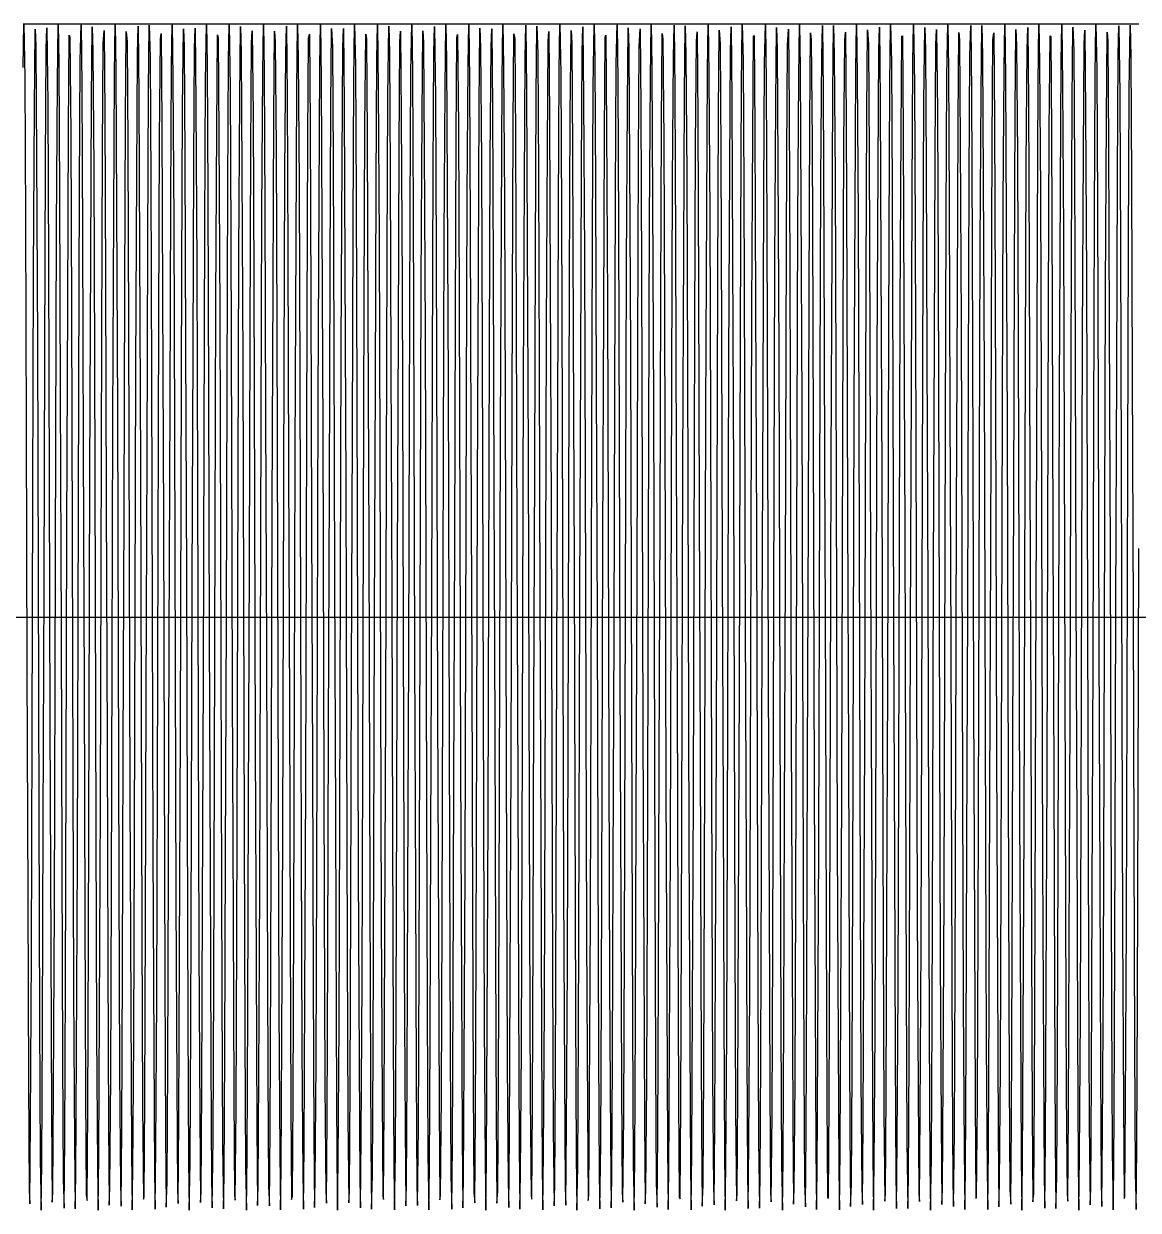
# Model space of a CAD drawing. Header units: metres. Extents: x 5 to 509, y -1 to 159.
# Drawn here: x 275.04 to 290.07, y 121 to 137 of the extents above; entities that cross this region are included whole.
import ezdxf

# ---------------------------------------------------------------- set-up
doc = ezdxf.new("R2010")
doc.units = ezdxf.units.M
doc.linetypes.add('DASHED', pattern=[0.6, 0.35, -0.25])
doc.layers.add('BASE', color=8, linetype='Continuous')
doc.layers.add('WAVE', color=7, linetype='Continuous')

msp = doc.modelspace()

# ---------------------------------------------------------------- linework, layer by layer
at = {"layer": 'BASE'}
msp.add_line((29, 129), (501, 129), dxfattribs=at)
at = {"layer": 'WAVE', "linetype": 'DASHED'}
msp.add_lwpolyline([(275.029, 137), (275.039, 137), (275.049, 137), (275.059, 137), (275.069, 137), (275.079, 137), (275.089, 137), (275.099, 137), (275.109, 137), (275.119, 137), (275.129, 137), (275.139, 137), (275.149, 137), (275.159, 137), (275.169, 137), (275.179, 137), (275.189, 137), (275.199, 137), (275.209, 137), (275.219, 137), (275.229, 137), (275.239, 137), (275.249, 137), (275.259, 137), (275.269, 137), (275.279, 137), (275.289, 137), (275.299, 137), (275.309, 137), (275.319, 137), (275.329, 137), (275.339, 137), (275.349, 137), (275.359, 137), (275.369, 137), (275.379, 137), (275.389, 137), (275.399, 137), (275.409, 137), (275.419, 137), (275.429, 137), (275.439, 137), (275.449, 137), (275.459, 137), (275.469, 137), (275.479, 137), (275.489, 137), (275.499, 137), (275.509, 137), (275.519, 137), (275.529, 137), (275.539, 137), (275.549, 137), (275.559, 137), (275.569, 137), (275.579, 137), (275.589, 137), (275.599, 137), (275.609, 137), (275.619, 137), (275.629, 137), (275.639, 137), (275.649, 137), (275.659, 137), (275.669, 137), (275.679, 137), (275.689, 137), (275.699, 137), (275.709, 137), (275.719, 137), (275.729, 137), (275.739, 137), (275.749, 137), (275.759, 137), (275.769, 137), (275.779, 137), (275.789, 137), (275.799, 137), (275.809, 137), (275.819, 137), (275.829, 137), (275.839, 137), (275.849, 137), (275.859, 137), (275.869, 137), (275.879, 137), (275.889, 137), (275.899, 137), (275.909, 137), (275.919, 137), (275.929, 137), (275.939, 137), (275.949, 137), (275.959, 137), (275.969, 137), (275.979, 137), (275.989, 137), (275.999, 137), (276.009, 137), (276.019, 137), (276.029, 137), (276.039, 137), (276.049, 137), (276.059, 137), (276.069, 137), (276.079, 137), (276.089, 137), (276.099, 137), (276.109, 137), (276.119, 137), (276.129, 137), (276.139, 137), (276.149, 137), (276.159, 137), (276.169, 137), (276.179, 137), (276.189, 137), (276.199, 137), (276.209, 137), (276.219, 137), (276.229, 137), (276.239, 137), (276.249, 137), (276.259, 137), (276.269, 137), (276.279, 137), (276.289, 137), (276.299, 137), (276.309, 137), (276.319, 137), (276.329, 137), (276.339, 137), (276.349, 137), (276.359, 137), (276.369, 137), (276.379, 137), (276.389, 137), (276.399, 137), (276.409, 137), (276.419, 137), (276.429, 137), (276.439, 137), (276.449, 137), (276.459, 137), (276.469, 137), (276.479, 137), (276.489, 137), (276.499, 137), (276.509, 137), (276.519, 137), (276.529, 137), (276.539, 137), (276.549, 137), (276.559, 137), (276.569, 137), (276.579, 137), (276.589, 137), (276.599, 137), (276.609, 137), (276.619, 137), (276.629, 137), (276.639, 137), (276.649, 137), (276.659, 137), (276.669, 137), (276.679, 137), (276.689, 137), (276.699, 137), (276.709, 137), (276.719, 137), (276.729, 137), (276.739, 137), (276.749, 137), (276.759, 137), (276.769, 137), (276.779, 137), (276.789, 137), (276.799, 137), (276.809, 137), (276.819, 137), (276.829, 137), (276.839, 137), (276.849, 137), (276.859, 137), (276.869, 137), (276.879, 137), (276.889, 137), (276.899, 137), (276.909, 137), (276.919, 137), (276.929, 137), (276.939, 137), (276.949, 137), (276.959, 137), (276.969, 137), (276.979, 137), (276.989, 137), (276.999, 137), (277.009, 137), (277.019, 137), (277.029, 137), (277.039, 137), (277.049, 137), (277.059, 137), (277.069, 137), (277.079, 137), (277.089, 137), (277.099, 137), (277.109, 137), (277.119, 137), (277.129, 137), (277.139, 137), (277.149, 137), (277.159, 137), (277.169, 137), (277.179, 137), (277.189, 137), (277.199, 137), (277.209, 137), (277.219, 137), (277.229, 137), (277.239, 137), (277.249, 137), (277.259, 137), (277.269, 137), (277.279, 137), (277.289, 137), (277.299, 137), (277.309, 137), (277.319, 137), (277.329, 137), (277.339, 137), (277.349, 137), (277.359, 137), (277.369, 137), (277.379, 137), (277.389, 137), (277.399, 137), (277.409, 137), (277.419, 137), (277.429, 137), (277.439, 137), (277.449, 137), (277.459, 137), (277.469, 137), (277.479, 137), (277.489, 137), (277.499, 137), (277.509, 137), (277.519, 137), (277.529, 137), (277.539, 137), (277.549, 137), (277.559, 137), (277.569, 137), (277.579, 137), (277.589, 137), (277.599, 137), (277.609, 137), (277.619, 137), (277.629, 137), (277.639, 137), (277.649, 137), (277.659, 137), (277.669, 137), (277.679, 137), (277.689, 137), (277.699, 137), (277.709, 137), (277.719, 137), (277.729, 137), (277.739, 137), (277.749, 137), (277.759, 137), (277.769, 137), (277.779, 137), (277.789, 137), (277.799, 137), (277.809, 137), (277.819, 137), (277.829, 137), (277.839, 137), (277.849, 137), (277.859, 137), (277.869, 137), (277.879, 137), (277.889, 137), (277.899, 137), (277.909, 137), (277.919, 137), (277.929, 137), (277.939, 137), (277.949, 137), (277.959, 137), (277.969, 137), (277.979, 137), (277.989, 137), (277.999, 137), (278.009, 137), (278.019, 137), (278.029, 137), (278.039, 137), (278.049, 137), (278.059, 137), (278.069, 137), (278.079, 137), (278.089, 137), (278.099, 137), (278.109, 137), (278.119, 137), (278.129, 137), (278.139, 137), (278.149, 137), (278.159, 137), (278.169, 137), (278.179, 137), (278.189, 137), (278.199, 137), (278.209, 137), (278.219, 137), (278.229, 137), (278.239, 137), (278.249, 137), (278.259, 137), (278.269, 137), (278.279, 137), (278.289, 137), (278.299, 137), (278.309, 137), (278.319, 137), (278.329, 137), (278.339, 137), (278.349, 137), (278.359, 137), (278.369, 137), (278.379, 137), (278.389, 137), (278.399, 137), (278.409, 137), (278.419, 137), (278.429, 137), (278.439, 137), (278.449, 137), (278.459, 137), (278.469, 137), (278.479, 137), (278.489, 137), (278.499, 137), (278.509, 137), (278.519, 137), (278.529, 137), (278.539, 137), (278.549, 137), (278.559, 137), (278.569, 137), (278.579, 137), (278.589, 137), (278.599, 137), (278.609, 137), (278.619, 137), (278.629, 137), (278.639, 137), (278.649, 137), (278.659, 137), (278.669, 137), (278.679, 137), (278.689, 137), (278.699, 137), (278.709, 137), (278.719, 137), (278.729, 137), (278.739, 137), (278.749, 137), (278.759, 137), (278.769, 137), (278.779, 137), (278.789, 137), (278.799, 137), (278.809, 137), (278.819, 137), (278.829, 137), (278.839, 137), (278.849, 137), (278.859, 137), (278.869, 137), (278.879, 137), (278.889, 137), (278.899, 137), (278.909, 137), (278.919, 137), (278.929, 137), (278.939, 137), (278.949, 137), (278.959, 137), (278.969, 137), (278.979, 137), (278.989, 137), (278.999, 137), (279.009, 137), (279.019, 137), (279.029, 137), (279.039, 137), (279.049, 137), (279.059, 137), (279.069, 137), (279.079, 137), (279.089, 137), (279.099, 137), (279.109, 137), (279.119, 137), (279.129, 137), (279.139, 137), (279.149, 137), (279.159, 137), (279.169, 137), (279.179, 137), (279.189, 137), (279.199, 137), (279.209, 137), (279.219, 137), (279.229, 137), (279.239, 137), (279.249, 137), (279.259, 137), (279.269, 137), (279.279, 137), (279.289, 137), (279.299, 137), (279.309, 137), (279.319, 137), (279.329, 137), (279.339, 137), (279.349, 137), (279.359, 137), (279.369, 137), (279.379, 137), (279.389, 137), (279.399, 137), (279.409, 137), (279.419, 137), (279.429, 137), (279.439, 137), (279.449, 137), (279.459, 137), (279.469, 137), (279.479, 137), (279.489, 137), (279.499, 137), (279.509, 137), (279.519, 137), (279.529, 137), (279.539, 137), (279.549, 137), (279.559, 137), (279.569, 137), (279.579, 137), (279.589, 137), (279.599, 137), (279.609, 137), (279.619, 137), (279.629, 137), (279.639, 137), (279.649, 137), (279.659, 137), (279.669, 137), (279.679, 137), (279.689, 137), (279.699, 137), (279.709, 137), (279.719, 137), (279.729, 137), (279.739, 137), (279.749, 137), (279.759, 137), (279.769, 137), (279.779, 137), (279.789, 137), (279.799, 137), (279.809, 137), (279.819, 137), (279.829, 137), (279.839, 137), (279.849, 137), (279.859, 137), (279.869, 137), (279.879, 137), (279.889, 137), (279.899, 137), (279.909, 137), (279.919, 137), (279.929, 137), (279.939, 137), (279.949, 137), (279.959, 137), (279.969, 137), (279.979, 137), (279.989, 137), (279.999, 137), (280.009, 137), (280.019, 137), (280.029, 137), (280.039, 137), (280.049, 137), (280.059, 137), (280.069, 137), (280.079, 137), (280.089, 137), (280.099, 137), (280.109, 137), (280.119, 137), (280.129, 137), (280.139, 137), (280.149, 137), (280.159, 137), (280.169, 137), (280.179, 137), (280.189, 137), (280.199, 137), (280.209, 137), (280.219, 137), (280.229, 137), (280.239, 137), (280.249, 137), (280.259, 137), (280.269, 137), (280.279, 137), (280.289, 137), (280.299, 137), (280.309, 137), (280.319, 137), (280.329, 137), (280.339, 137), (280.349, 137), (280.359, 137), (280.369, 137), (280.379, 137), (280.389, 137), (280.399, 137), (280.409, 137), (280.419, 137), (280.429, 137), (280.439, 137), (280.449, 137), (280.459, 137), (280.469, 137), (280.479, 137), (280.489, 137), (280.499, 137), (280.509, 137), (280.519, 137), (280.529, 137), (280.539, 137), (280.549, 137), (280.559, 137), (280.569, 137), (280.579, 137), (280.589, 137), (280.599, 137), (280.609, 137), (280.619, 137), (280.629, 137), (280.639, 137), (280.649, 137), (280.659, 137), (280.669, 137), (280.679, 137), (280.689, 137), (280.699, 137), (280.709, 137), (280.719, 137), (280.729, 137), (280.739, 137), (280.749, 137), (280.759, 137), (280.769, 137), (280.779, 137), (280.789, 137), (280.799, 137), (280.809, 137), (280.819, 137), (280.829, 137), (280.839, 137), (280.849, 137), (280.859, 137), (280.869, 137), (280.879, 137), (280.889, 137), (280.899, 137), (280.909, 137), (280.919, 137), (280.929, 137), (280.939, 137), (280.949, 137), (280.959, 137), (280.969, 137), (280.979, 137), (280.989, 137), (280.999, 137), (281.009, 137), (281.019, 137), (281.029, 137), (281.039, 137), (281.049, 137), (281.059, 137), (281.069, 137), (281.079, 137), (281.089, 137), (281.099, 137), (281.109, 137), (281.119, 137), (281.129, 137), (281.139, 137), (281.149, 137), (281.159, 137), (281.169, 137), (281.179, 137), (281.189, 137), (281.199, 137), (281.209, 137), (281.219, 137), (281.229, 137), (281.239, 137), (281.249, 137), (281.259, 137), (281.269, 137), (281.279, 137), (281.289, 137), (281.299, 137), (281.309, 137), (281.319, 137), (281.329, 137), (281.339, 137), (281.349, 137), (281.359, 137), (281.369, 137), (281.379, 137), (281.389, 137), (281.399, 137), (281.409, 137), (281.419, 137), (281.429, 137), (281.439, 137), (281.449, 137), (281.459, 137), (281.469, 137), (281.479, 137), (281.489, 137), (281.499, 137), (281.509, 137), (281.519, 137), (281.529, 137), (281.539, 137), (281.549, 137), (281.559, 137), (281.569, 137), (281.579, 137), (281.589, 137), (281.599, 137), (281.609, 137), (281.619, 137), (281.629, 137), (281.639, 137), (281.649, 137), (281.659, 137), (281.669, 137), (281.679, 137), (281.689, 137), (281.699, 137), (281.709, 137), (281.719, 137), (281.729, 137), (281.739, 137), (281.749, 137), (281.759, 137), (281.769, 137), (281.779, 137), (281.789, 137), (281.799, 137), (281.809, 137), (281.819, 137), (281.829, 137), (281.839, 137), (281.849, 137), (281.859, 137), (281.869, 137), (281.879, 137), (281.889, 137), (281.899, 137), (281.909, 137), (281.919, 137), (281.929, 137), (281.939, 137), (281.949, 137), (281.959, 137), (281.969, 137), (281.979, 137), (281.989, 137), (281.999, 137), (282.009, 137), (282.019, 137), (282.029, 137), (282.039, 137), (282.049, 137), (282.059, 137), (282.069, 137), (282.079, 137), (282.089, 137), (282.099, 137), (282.109, 137), (282.119, 137), (282.129, 137), (282.139, 137), (282.149, 137), (282.159, 137), (282.169, 137), (282.179, 137), (282.189, 137), (282.199, 137), (282.209, 137), (282.219, 137), (282.229, 137), (282.239, 137), (282.249, 137), (282.259, 137), (282.269, 137), (282.279, 137), (282.289, 137), (282.299, 137), (282.309, 137), (282.319, 137), (282.329, 137), (282.339, 137), (282.349, 137), (282.359, 137), (282.369, 137), (282.379, 137), (282.389, 137), (282.399, 137), (282.409, 137), (282.419, 137), (282.429, 137), (282.439, 137), (282.449, 137), (282.459, 137), (282.469, 137), (282.479, 137), (282.489, 137), (282.499, 137), (282.509, 137), (282.519, 137), (282.529, 137), (282.539, 137), (282.549, 137), (282.559, 137), (282.569, 137), (282.579, 137), (282.589, 137), (282.599, 137), (282.609, 137), (282.619, 137), (282.629, 137), (282.639, 137), (282.649, 137), (282.659, 137), (282.669, 137), (282.679, 137), (282.689, 137), (282.699, 137), (282.709, 137), (282.719, 137), (282.729, 137), (282.739, 137), (282.749, 137), (282.759, 137), (282.769, 137), (282.779, 137), (282.789, 137), (282.799, 137), (282.809, 137), (282.819, 137), (282.829, 137), (282.839, 137), (282.849, 137), (282.859, 137), (282.869, 137), (282.879, 137), (282.889, 137), (282.899, 137), (282.909, 137), (282.919, 137), (282.929, 137), (282.939, 137), (282.949, 137), (282.959, 137), (282.969, 137), (282.979, 137), (282.989, 137), (282.999, 137), (283.009, 137), (283.019, 137), (283.029, 137), (283.039, 137), (283.049, 137), (283.059, 137), (283.069, 137), (283.079, 137), (283.089, 137), (283.099, 137), (283.109, 137), (283.119, 137), (283.129, 137), (283.139, 137), (283.149, 137), (283.159, 137), (283.169, 137), (283.179, 137), (283.189, 137), (283.199, 137), (283.209, 137), (283.219, 137), (283.229, 137), (283.239, 137), (283.249, 137), (283.259, 137), (283.269, 137), (283.279, 137), (283.289, 137), (283.299, 137), (283.309, 137), (283.319, 137), (283.329, 137), (283.339, 137), (283.349, 137), (283.359, 137), (283.369, 137), (283.379, 137), (283.389, 137), (283.399, 137), (283.409, 137), (283.419, 137), (283.429, 137), (283.439, 137), (283.449, 137), (283.459, 137), (283.469, 137), (283.479, 137), (283.489, 137), (283.499, 137), (283.509, 137), (283.519, 137), (283.529, 137), (283.539, 137), (283.549, 137), (283.559, 137), (283.569, 137), (283.579, 137), (283.589, 137), (283.599, 137), (283.609, 137), (283.619, 137), (283.629, 137), (283.639, 137), (283.649, 137), (283.659, 137), (283.669, 137), (283.679, 137), (283.689, 137), (283.699, 137), (283.709, 137), (283.719, 137), (283.729, 137), (283.739, 137), (283.749, 137), (283.759, 137), (283.769, 137), (283.779, 137), (283.789, 137), (283.799, 137), (283.809, 137), (283.819, 137), (283.829, 137), (283.839, 137), (283.849, 137), (283.859, 137), (283.869, 137), (283.879, 137), (283.889, 137), (283.899, 137), (283.909, 137), (283.919, 137), (283.929, 137), (283.939, 137), (283.949, 137), (283.959, 137), (283.969, 137), (283.979, 137), (283.989, 137), (283.999, 137), (284.009, 137), (284.019, 137), (284.029, 137), (284.039, 137), (284.049, 137), (284.059, 137), (284.069, 137), (284.079, 137), (284.089, 137), (284.099, 137), (284.109, 137), (284.119, 137), (284.129, 137), (284.139, 137), (284.149, 137), (284.159, 137), (284.169, 137), (284.179, 137), (284.189, 137), (284.199, 137), (284.209, 137), (284.219, 137), (284.229, 137), (284.239, 137), (284.249, 137), (284.259, 137), (284.269, 137), (284.279, 137), (284.289, 137), (284.299, 137), (284.309, 137), (284.319, 137), (284.329, 137), (284.339, 137), (284.349, 137), (284.359, 137), (284.369, 137), (284.379, 137), (284.389, 137), (284.399, 137), (284.409, 137), (284.419, 137), (284.429, 137), (284.439, 137), (284.449, 137), (284.459, 137), (284.469, 137), (284.479, 137), (284.489, 137), (284.499, 137), (284.509, 137), (284.519, 137), (284.529, 137), (284.539, 137), (284.549, 137), (284.559, 137), (284.569, 137), (284.579, 137), (284.589, 137), (284.599, 137), (284.609, 137), (284.619, 137), (284.629, 137), (284.639, 137), (284.649, 137), (284.659, 137), (284.669, 137), (284.679, 137), (284.689, 137), (284.699, 137), (284.709, 137), (284.719, 137), (284.729, 137), (284.739, 137), (284.749, 137), (284.759, 137), (284.769, 137), (284.779, 137), (284.789, 137), (284.799, 137), (284.809, 137), (284.819, 137), (284.829, 137), (284.839, 137), (284.849, 137), (284.859, 137), (284.869, 137), (284.879, 137), (284.889, 137), (284.899, 137), (284.909, 137), (284.919, 137), (284.929, 137), (284.939, 137), (284.949, 137), (284.959, 137), (284.969, 137), (284.979, 137), (284.989, 137), (284.999, 137), (285.01, 137), (285.02, 137), (285.03, 137), (285.04, 137), (285.05, 137), (285.06, 137), (285.07, 137), (285.08, 137), (285.09, 137), (285.1, 137), (285.11, 137), (285.12, 137), (285.13, 137), (285.14, 137), (285.15, 137), (285.16, 137), (285.17, 137), (285.18, 137), (285.19, 137), (285.2, 137), (285.21, 137), (285.22, 137), (285.23, 137), (285.24, 137), (285.25, 137), (285.26, 137), (285.27, 137), (285.28, 137), (285.29, 137), (285.3, 137), (285.31, 137), (285.32, 137), (285.33, 137), (285.34, 137), (285.35, 137), (285.36, 137), (285.37, 137), (285.38, 137), (285.39, 137), (285.4, 137), (285.41, 137), (285.42, 137), (285.43, 137), (285.44, 137), (285.45, 137), (285.46, 137), (285.47, 137), (285.48, 137), (285.49, 137), (285.5, 137), (285.51, 137), (285.52, 137), (285.53, 137), (285.54, 137), (285.55, 137), (285.56, 137), (285.57, 137), (285.58, 137), (285.59, 137), (285.6, 137), (285.61, 137), (285.62, 137), (285.63, 137), (285.64, 137), (285.65, 137), (285.66, 137), (285.67, 137), (285.68, 137), (285.69, 137), (285.7, 137), (285.71, 137), (285.72, 137), (285.73, 137), (285.74, 137), (285.75, 137), (285.76, 137), (285.77, 137), (285.78, 137), (285.79, 137), (285.8, 137), (285.81, 137), (285.82, 137), (285.83, 137), (285.84, 137), (285.85, 137), (285.86, 137), (285.87, 137), (285.88, 137), (285.89, 137), (285.9, 137), (285.91, 137), (285.92, 137), (285.93, 137), (285.94, 137), (285.95, 137), (285.96, 137), (285.97, 137), (285.98, 137), (285.99, 137), (286, 137), (286.01, 137), (286.02, 137), (286.03, 137), (286.04, 137), (286.05, 137), (286.06, 137), (286.07, 137), (286.08, 137), (286.09, 137), (286.1, 137), (286.11, 137), (286.12, 137), (286.13, 137), (286.14, 137), (286.15, 137), (286.16, 137), (286.17, 137), (286.18, 137), (286.19, 137), (286.2, 137), (286.21, 137), (286.22, 137), (286.23, 137), (286.24, 137), (286.25, 137), (286.26, 137), (286.27, 137), (286.28, 137), (286.29, 137), (286.3, 137), (286.31, 137), (286.32, 137), (286.33, 137), (286.34, 137), (286.35, 137), (286.36, 137), (286.37, 137), (286.38, 137), (286.39, 137), (286.4, 137), (286.41, 137), (286.42, 137), (286.43, 137), (286.44, 137), (286.45, 137), (286.46, 137), (286.47, 137), (286.48, 137), (286.49, 137), (286.5, 137), (286.51, 137), (286.52, 137), (286.53, 137), (286.54, 137), (286.55, 137), (286.56, 137), (286.57, 137), (286.58, 137), (286.59, 137), (286.6, 137), (286.61, 137), (286.62, 137), (286.63, 137), (286.64, 137), (286.65, 137), (286.66, 137), (286.67, 137), (286.68, 137), (286.69, 137), (286.7, 137), (286.71, 137), (286.72, 137), (286.73, 137), (286.74, 137), (286.75, 137), (286.76, 137), (286.77, 137), (286.78, 137), (286.79, 137), (286.8, 137), (286.81, 137), (286.82, 137), (286.83, 137), (286.84, 137), (286.85, 137), (286.86, 137), (286.87, 137), (286.88, 137), (286.89, 137), (286.9, 137), (286.91, 137), (286.92, 137), (286.93, 137), (286.94, 137), (286.95, 137), (286.96, 137), (286.97, 137), (286.98, 137), (286.99, 137), (287, 137), (287.01, 137), (287.02, 137), (287.03, 137), (287.04, 137), (287.05, 137), (287.06, 137), (287.07, 137), (287.08, 137), (287.09, 137), (287.1, 137), (287.11, 137), (287.12, 137), (287.13, 137), (287.14, 137), (287.15, 137), (287.16, 137), (287.17, 137), (287.18, 137), (287.19, 137), (287.2, 137), (287.21, 137), (287.22, 137), (287.23, 137), (287.24, 137), (287.25, 137), (287.26, 137), (287.27, 137), (287.28, 137), (287.29, 137), (287.3, 137), (287.31, 137), (287.32, 137), (287.33, 137), (287.34, 137), (287.35, 137), (287.36, 137), (287.37, 137), (287.38, 137), (287.39, 137), (287.4, 137), (287.41, 137), (287.42, 137), (287.43, 137), (287.44, 137), (287.45, 137), (287.46, 137), (287.47, 137), (287.48, 137), (287.49, 137), (287.5, 137), (287.51, 137), (287.52, 137), (287.53, 137), (287.54, 137), (287.55, 137), (287.56, 137), (287.57, 137), (287.58, 137), (287.59, 137), (287.6, 137), (287.61, 137), (287.62, 137), (287.63, 137), (287.64, 137), (287.65, 137), (287.66, 137), (287.67, 137), (287.68, 137), (287.69, 137), (287.7, 137), (287.71, 137), (287.72, 137), (287.73, 137), (287.74, 137), (287.75, 137), (287.76, 137), (287.77, 137), (287.78, 137), (287.79, 137), (287.8, 137), (287.81, 137), (287.82, 137), (287.83, 137), (287.84, 137), (287.85, 137), (287.86, 137), (287.87, 137), (287.88, 137), (287.89, 137), (287.9, 137), (287.91, 137), (287.92, 137), (287.93, 137), (287.94, 137), (287.95, 137), (287.96, 137), (287.97, 137), (287.98, 137), (287.99, 137), (288, 137), (288.01, 137), (288.02, 137), (288.03, 137), (288.04, 137), (288.05, 137), (288.06, 137), (288.07, 137), (288.08, 137), (288.09, 137), (288.1, 137), (288.11, 137), (288.12, 137), (288.13, 137), (288.14, 137), (288.15, 137), (288.16, 137), (288.17, 137), (288.18, 137), (288.19, 137), (288.2, 137), (288.21, 137), (288.22, 137), (288.23, 137), (288.24, 137), (288.25, 137), (288.26, 137), (288.27, 137), (288.28, 137), (288.29, 137), (288.3, 137), (288.31, 137), (288.32, 137), (288.33, 137), (288.34, 137), (288.35, 137), (288.36, 137), (288.37, 137), (288.38, 137), (288.39, 137), (288.4, 137), (288.41, 137), (288.42, 137), (288.43, 137), (288.44, 137), (288.45, 137), (288.46, 137), (288.47, 137), (288.48, 137), (288.49, 137), (288.5, 137), (288.51, 137), (288.52, 137), (288.53, 137), (288.54, 137), (288.55, 137), (288.56, 137), (288.57, 137), (288.58, 137), (288.59, 137), (288.6, 137), (288.61, 137), (288.62, 137), (288.63, 137), (288.64, 137), (288.65, 137), (288.66, 137), (288.67, 137), (288.68, 137), (288.69, 137), (288.7, 137), (288.71, 137), (288.72, 137), (288.73, 137), (288.74, 137), (288.75, 137), (288.76, 137), (288.77, 137), (288.78, 137), (288.79, 137), (288.8, 137), (288.81, 137), (288.82, 137), (288.83, 137), (288.84, 137), (288.85, 137), (288.86, 137), (288.87, 137), (288.88, 137), (288.89, 137), (288.9, 137), (288.91, 137), (288.92, 137), (288.93, 137), (288.94, 137), (288.95, 137), (288.96, 137), (288.97, 137), (288.98, 137), (288.99, 137), (289, 137), (289.01, 137), (289.02, 137), (289.03, 137), (289.04, 137), (289.05, 137), (289.06, 137), (289.07, 137), (289.08, 137), (289.09, 137), (289.1, 137), (289.11, 137), (289.12, 137), (289.13, 137), (289.14, 137), (289.15, 137), (289.16, 137), (289.17, 137), (289.18, 137), (289.19, 137), (289.2, 137), (289.21, 137), (289.22, 137), (289.23, 137), (289.24, 137), (289.25, 137), (289.26, 137), (289.27, 137), (289.28, 137), (289.29, 137), (289.3, 137), (289.31, 137), (289.32, 137), (289.33, 137), (289.34, 137), (289.35, 137), (289.36, 137), (289.37, 137), (289.38, 137), (289.39, 137), (289.4, 137), (289.41, 137), (289.42, 137), (289.43, 137), (289.44, 137), (289.45, 137), (289.46, 137), (289.47, 137), (289.48, 137), (289.49, 137), (289.5, 137), (289.51, 137), (289.52, 137), (289.53, 137), (289.54, 137), (289.55, 137), (289.56, 137), (289.57, 137), (289.58, 137), (289.59, 137), (289.6, 137), (289.61, 137), (289.62, 137), (289.63, 137), (289.64, 137), (289.65, 137), (289.66, 137), (289.67, 137), (289.68, 137), (289.69, 137), (289.7, 137), (289.71, 137), (289.72, 137), (289.73, 137), (289.74, 137), (289.75, 137), (289.76, 137), (289.77, 137), (289.78, 137), (289.79, 137), (289.8, 137), (289.81, 137), (289.82, 137), (289.83, 137), (289.84, 137), (289.85, 137), (289.86, 137), (289.87, 137), (289.88, 137), (289.89, 137), (289.9, 137), (289.91, 137), (289.92, 137), (289.93, 137), (289.94, 137), (289.95, 137), (289.96, 137), (289.97, 137), (289.98, 137), (289.99, 137), (290, 137), (290.01, 137), (290.02, 137), (290.03, 137), (290.04, 137), (290.05, 137), (290.06, 137), (290.07, 137), (290.08, 137)], dxfattribs=at)
at = {"layer": 'WAVE'}
msp.add_lwpolyline([(275.029, 136.41), (275.039, 136.998), (275.049, 136.27), (275.059, 134.346), (275.069, 131.543), (275.079, 128.321), (275.089, 125.211), (275.099, 122.724), (275.109, 121.27), (275.119, 121.087), (275.129, 122.206), (275.139, 124.443), (275.149, 127.429), (275.159, 130.674), (275.169, 133.643), (275.179, 135.849), (275.189, 136.928), (275.199, 136.702), (275.209, 135.21), (275.219, 132.696), (275.229, 129.574), (275.239, 126.357), (275.249, 123.576), (275.259, 121.687), (275.269, 121), (275.279, 121.63), (275.289, 123.472), (275.299, 126.224), (275.309, 129.432), (275.319, 132.569), (275.329, 135.119), (275.339, 136.663), (275.349, 136.945), (275.359, 135.921), (275.369, 133.758), (275.379, 130.813), (275.389, 127.569), (275.399, 124.56), (275.409, 122.282), (275.419, 121.11), (275.429, 121.235), (275.439, 122.637), (275.449, 125.086), (275.459, 128.18), (275.469, 131.408), (275.479, 134.24), (275.489, 136.21), (275.499, 136.994), (275.509, 136.463), (275.519, 134.704), (275.529, 132.007), (275.539, 128.815), (275.549, 125.654), (275.559, 123.043), (275.569, 121.412), (275.579, 121.03), (275.589, 121.958), (275.599, 124.045), (275.609, 126.947), (275.619, 130.187), (275.629, 133.231), (275.639, 135.58), (275.649, 136.846), (275.659, 136.821), (275.669, 135.51), (275.679, 133.128), (275.689, 130.066), (275.699, 126.83), (275.709, 123.95), (275.719, 121.901), (275.729, 121.02), (275.739, 121.452), (275.749, 123.125), (275.759, 125.765), (275.769, 128.937), (275.779, 132.12), (275.789, 134.789), (275.799, 136.506), (275.809, 136.988), (275.819, 136.156), (275.829, 134.147), (275.839, 131.291), (275.849, 128.058), (275.859, 124.981), (275.869, 122.564), (275.879, 121.206), (275.889, 121.131), (275.899, 122.349), (275.909, 124.662), (275.919, 127.689), (275.929, 130.931), (275.939, 133.856), (275.949, 135.981), (275.959, 136.959), (275.969, 136.627), (275.979, 135.04), (275.989, 132.46), (275.999, 129.31), (276.009, 126.11), (276.019, 123.385), (276.029, 121.584), (276.039, 121.002), (276.049, 121.737), (276.059, 123.666), (276.069, 126.473), (276.079, 129.695), (276.089, 132.803), (276.099, 135.286), (276.109, 136.734), (276.119, 136.91), (276.129, 135.785), (276.139, 133.544), (276.149, 130.555), (276.159, 127.31), (276.169, 124.343), (276.179, 122.143), (276.189, 121.07), (276.199, 121.302), (276.209, 122.801), (276.219, 125.319), (276.229, 128.442), (276.239, 131.658), (276.249, 134.436), (276.259, 136.32), (276.269, 137), (276.279, 136.364), (276.289, 134.516), (276.299, 131.761), (276.309, 128.552), (276.319, 125.416), (276.329, 122.87), (276.339, 121.333), (276.349, 121.057), (276.359, 122.087), (276.369, 124.255), (276.379, 127.203), (276.389, 130.447), (276.399, 133.453), (276.409, 135.726), (276.419, 136.893), (276.429, 136.761), (276.439, 135.353), (276.449, 132.899), (276.459, 129.804), (276.469, 126.577), (276.479, 123.748), (276.489, 121.783), (276.499, 121.006), (276.509, 121.543), (276.519, 123.307), (276.529, 126.008), (276.539, 129.201), (276.549, 132.361), (276.559, 134.968), (276.569, 136.593), (276.579, 136.969), (276.589, 136.034), (276.599, 133.942), (276.609, 131.037), (276.619, 127.797), (276.629, 124.755), (276.639, 122.411), (276.649, 121.151), (276.659, 121.182), (276.669, 122.5), (276.679, 124.886), (276.689, 127.95), (276.699, 131.186), (276.709, 134.063), (276.719, 136.106), (276.729, 136.981), (276.739, 136.543), (276.749, 134.864), (276.759, 132.22), (276.769, 129.046), (276.779, 125.865), (276.789, 123.2), (276.799, 121.489), (276.809, 121.013), (276.819, 121.851), (276.829, 123.866), (276.839, 126.725), (276.849, 129.958), (276.859, 133.034), (276.869, 135.446), (276.879, 136.797), (276.889, 136.867), (276.899, 135.641), (276.909, 133.324), (276.919, 130.295), (276.929, 127.053), (276.939, 124.131), (276.949, 122.011), (276.959, 121.04), (276.969, 121.378), (276.979, 122.971), (276.989, 125.555), (276.999, 128.706), (277.009, 131.905), (277.019, 134.627), (277.029, 136.423), (277.039, 136.997), (277.049, 136.256), (277.059, 134.322), (277.069, 131.512), (277.079, 128.288), (277.089, 125.182), (277.099, 122.704), (277.109, 121.262), (277.119, 121.092), (277.129, 122.224), (277.139, 124.47), (277.149, 127.461), (277.159, 130.706), (277.169, 133.67), (277.179, 135.866), (277.189, 136.932), (277.199, 136.693), (277.209, 135.189), (277.219, 132.667), (277.229, 129.541), (277.239, 126.327), (277.249, 123.552), (277.259, 121.673), (277.269, 121), (277.279, 121.643), (277.289, 123.496), (277.299, 126.255), (277.309, 129.465), (277.319, 132.598), (277.329, 135.14), (277.339, 136.672), (277.349, 136.941), (277.359, 135.905), (277.369, 133.732), (277.379, 130.781), (277.389, 127.537), (277.399, 124.533), (277.409, 122.265), (277.419, 121.104), (277.429, 121.243), (277.439, 122.657), (277.449, 125.115), (277.459, 128.212), (277.469, 131.439), (277.479, 134.264), (277.489, 136.224), (277.499, 136.995), (277.509, 136.451), (277.519, 134.681), (277.529, 131.977), (277.539, 128.783), (277.549, 125.624), (277.559, 123.021), (277.569, 121.402), (277.579, 121.032), (277.589, 121.974), (277.599, 124.071), (277.609, 126.979), (277.619, 130.219), (277.629, 133.259), (277.639, 135.598), (277.649, 136.852), (277.659, 136.814), (277.669, 135.491), (277.679, 133.1), (277.689, 130.034), (277.699, 126.798), (277.709, 123.925), (277.719, 121.886), (277.729, 121.018), (277.739, 121.463), (277.749, 123.147), (277.759, 125.795), (277.769, 128.97), (277.779, 132.15), (277.789, 134.811), (277.799, 136.517), (277.809, 136.986), (277.819, 136.141), (277.829, 134.122), (277.839, 131.26), (277.849, 128.026), (277.859, 124.952), (277.869, 122.545), (277.879, 121.199), (277.889, 121.136), (277.899, 122.368), (277.909, 124.69), (277.919, 127.721), (277.929, 130.963), (277.939, 133.882), (277.949, 135.997), (277.959, 136.962), (277.969, 136.617), (277.979, 135.019), (277.989, 132.43), (277.999, 129.278), (278.009, 126.079), (278.019, 123.362), (278.029, 121.571), (278.039, 121.003), (278.049, 121.751), (278.059, 123.69), (278.069, 126.504), (278.079, 129.728), (278.089, 132.832), (278.099, 135.306), (278.109, 136.743), (278.119, 136.905), (278.129, 135.768), (278.139, 133.517), (278.149, 130.523), (278.159, 127.278), (278.169, 124.317), (278.179, 122.126), (278.189, 121.066), (278.199, 121.311), (278.209, 122.821), (278.219, 125.348), (278.229, 128.475), (278.239, 131.689), (278.249, 134.46), (278.259, 136.333), (278.269, 137), (278.279, 136.351), (278.289, 134.492), (278.299, 131.73), (278.309, 128.519), (278.319, 125.387), (278.329, 122.849), (278.339, 121.323), (278.349, 121.061), (278.359, 122.104), (278.369, 124.281), (278.379, 127.235), (278.389, 130.479), (278.399, 133.48), (278.409, 135.744), (278.419, 136.898), (278.429, 136.753), (278.439, 135.333), (278.449, 132.871), (278.459, 129.772), (278.469, 126.546), (278.479, 123.723), (278.489, 121.769), (278.499, 121.005), (278.509, 121.555), (278.519, 123.33), (278.529, 126.039), (278.539, 129.234), (278.549, 132.39), (278.559, 134.989), (278.569, 136.603), (278.579, 136.966), (278.589, 136.019), (278.599, 133.916), (278.609, 131.005), (278.619, 127.765), (278.629, 124.727), (278.639, 122.392), (278.649, 121.145), (278.659, 121.189), (278.669, 122.519), (278.679, 124.915), (278.689, 127.982), (278.699, 131.218), (278.709, 134.088), (278.719, 136.121), (278.729, 136.983), (278.739, 136.532), (278.749, 134.841), (278.759, 132.19), (278.769, 129.014), (278.779, 125.835), (278.789, 123.177), (278.799, 121.477), (278.809, 121.015), (278.819, 121.866), (278.829, 123.891), (278.839, 126.756), (278.849, 129.99), (278.859, 133.062), (278.869, 135.465), (278.879, 136.805), (278.889, 136.861), (278.899, 135.623), (278.909, 133.296), (278.919, 130.263), (278.929, 127.021), (278.939, 124.105), (278.949, 121.995), (278.959, 121.037), (278.969, 121.388), (278.979, 122.992), (278.989, 125.585), (278.999, 128.739), (279.009, 131.936), (279.019, 134.65), (279.029, 136.435), (279.039, 136.996), (279.049, 136.243), (279.059, 134.297), (279.069, 131.481), (279.079, 128.256), (279.089, 125.154), (279.099, 122.684), (279.109, 121.253), (279.119, 121.097), (279.129, 122.241), (279.139, 124.497), (279.149, 127.493), (279.159, 130.738), (279.169, 133.696), (279.179, 135.882), (279.189, 136.936), (279.199, 136.684), (279.209, 135.168), (279.219, 132.638), (279.229, 129.509), (279.239, 126.296), (279.249, 123.528), (279.259, 121.66), (279.269, 121), (279.279, 121.656), (279.289, 123.52), (279.299, 126.285), (279.309, 129.497), (279.319, 132.628), (279.329, 135.161), (279.339, 136.681), (279.349, 136.937), (279.359, 135.888), (279.369, 133.706), (279.379, 130.749), (279.389, 127.505), (279.399, 124.506), (279.409, 122.247), (279.419, 121.099), (279.429, 121.251), (279.439, 122.677), (279.449, 125.144), (279.459, 128.245), (279.469, 131.47), (279.479, 134.289), (279.489, 136.238), (279.499, 136.996), (279.509, 136.439), (279.519, 134.658), (279.529, 131.946), (279.539, 128.75), (279.549, 125.595), (279.559, 123), (279.569, 121.392), (279.579, 121.035), (279.589, 121.989), (279.599, 124.097), (279.609, 127.01), (279.619, 130.252), (279.629, 133.287), (279.639, 135.617), (279.649, 136.858), (279.659, 136.807), (279.669, 135.472), (279.679, 133.071), (279.689, 130.001), (279.699, 126.767), (279.709, 123.899), (279.719, 121.871), (279.729, 121.016), (279.739, 121.474), (279.749, 123.17), (279.759, 125.825), (279.769, 129.003), (279.779, 132.18), (279.789, 134.834), (279.799, 136.528), (279.809, 136.984), (279.819, 136.127), (279.829, 134.097), (279.839, 131.228), (279.849, 127.994), (279.859, 124.924), (279.869, 122.525), (279.879, 121.192), (279.889, 121.143), (279.899, 122.386), (279.909, 124.717), (279.919, 127.753), (279.929, 130.994), (279.939, 133.907), (279.949, 136.013), (279.959, 136.965), (279.969, 136.607), (279.979, 134.997), (279.989, 132.401), (279.999, 129.245), (280.009, 126.049), (280.019, 123.338), (280.029, 121.559), (280.039, 121.004), (280.049, 121.764), (280.059, 123.715), (280.069, 126.535), (280.079, 129.76), (280.089, 132.861), (280.099, 135.326), (280.109, 136.751), (280.119, 136.9), (280.129, 135.75), (280.139, 133.49), (280.149, 130.49), (280.159, 127.246), (280.169, 124.29), (280.179, 122.109), (280.189, 121.062), (280.199, 121.32), (280.209, 122.842), (280.219, 125.377), (280.229, 128.508), (280.239, 131.719), (280.249, 134.484), (280.259, 136.346), (280.269, 137), (280.279, 136.338), (280.289, 134.468), (280.299, 131.699), (280.309, 128.486), (280.319, 125.358), (280.329, 122.828), (280.339, 121.314), (280.349, 121.065), (280.359, 122.12), (280.369, 124.308), (280.379, 127.267), (280.389, 130.511), (280.399, 133.507), (280.409, 135.762), (280.419, 136.904), (280.429, 136.745), (280.439, 135.313), (280.449, 132.842), (280.459, 129.739), (280.469, 126.515), (280.479, 123.699), (280.489, 121.755), (280.499, 121.004), (280.509, 121.567), (280.519, 123.354), (280.529, 126.069), (280.539, 129.266), (280.549, 132.42), (280.559, 135.011), (280.569, 136.613), (280.579, 136.963), (280.589, 136.003), (280.599, 133.891), (280.609, 130.974), (280.619, 127.732), (280.629, 124.699), (280.639, 122.374), (280.649, 121.139), (280.659, 121.196), (280.669, 122.538), (280.679, 124.943), (280.689, 128.015), (280.699, 131.249), (280.709, 134.113), (280.719, 136.136), (280.729, 136.985), (280.739, 136.521), (280.749, 134.819), (280.759, 132.16), (280.769, 128.981), (280.779, 125.805), (280.789, 123.155), (280.799, 121.466), (280.809, 121.017), (280.819, 121.881), (280.829, 123.916), (280.839, 126.787), (280.849, 130.023), (280.859, 133.09), (280.869, 135.484), (280.879, 136.812), (280.889, 136.854), (280.899, 135.605), (280.909, 133.269), (280.919, 130.23), (280.929, 126.99), (280.939, 124.08), (280.949, 121.979), (280.959, 121.033), (280.969, 121.398), (280.979, 123.014), (280.989, 125.614), (280.999, 128.771), (281.009, 131.966), (281.019, 134.673), (281.029, 136.447), (281.039, 136.995), (281.049, 136.229), (281.059, 134.273), (281.069, 131.45), (281.079, 128.223), (281.089, 125.125), (281.099, 122.664), (281.109, 121.245), (281.119, 121.102), (281.129, 122.259), (281.139, 124.524), (281.149, 127.526), (281.159, 130.77), (281.169, 133.723), (281.179, 135.899), (281.189, 136.94), (281.199, 136.675), (281.209, 135.147), (281.219, 132.609), (281.229, 129.476), (281.239, 126.265), (281.249, 123.504), (281.259, 121.647), (281.269, 121), (281.279, 121.669), (281.289, 123.544), (281.299, 126.316), (281.309, 129.53), (281.319, 132.657), (281.329, 135.182), (281.339, 136.69), (281.349, 136.933), (281.359, 135.871), (281.369, 133.679), (281.379, 130.717), (281.389, 127.472), (281.399, 124.479), (281.409, 122.23), (281.419, 121.094), (281.429, 121.259), (281.439, 122.697), (281.449, 125.172), (281.459, 128.277), (281.469, 131.501), (281.479, 134.313), (281.489, 136.252), (281.499, 136.997), (281.509, 136.427), (281.519, 134.635), (281.529, 131.916), (281.539, 128.717), (281.549, 125.565), (281.559, 122.978), (281.569, 121.382), (281.579, 121.039), (281.589, 122.005), (281.599, 124.122), (281.609, 127.042), (281.619, 130.284), (281.629, 133.314), (281.639, 135.635), (281.649, 136.864), (281.659, 136.8), (281.669, 135.452), (281.679, 133.043), (281.689, 129.969), (281.699, 126.735), (281.709, 123.874), (281.719, 121.856), (281.729, 121.014), (281.739, 121.485), (281.749, 123.192), (281.759, 125.855), (281.769, 129.035), (281.779, 132.21), (281.789, 134.856), (281.799, 136.539), (281.809, 136.982), (281.819, 136.112), (281.829, 134.071), (281.839, 131.197), (281.849, 127.961), (281.859, 124.896), (281.869, 122.506), (281.879, 121.185), (281.889, 121.149), (281.899, 122.404), (281.909, 124.745), (281.919, 127.786), (281.929, 131.026), (281.939, 133.933), (281.949, 136.029), (281.959, 136.968), (281.969, 136.596), (281.979, 134.975), (281.989, 132.371), (281.999, 129.212), (282.009, 126.019), (282.019, 123.315), (282.029, 121.547), (282.039, 121.005), (282.049, 121.778), (282.059, 123.74), (282.069, 126.566), (282.079, 129.793), (282.089, 132.889), (282.099, 135.346), (282.109, 136.759), (282.119, 136.895), (282.129, 135.733), (282.139, 133.463), (282.149, 130.458), (282.159, 127.214), (282.169, 124.264), (282.179, 122.093), (282.189, 121.058), (282.199, 121.33), (282.209, 122.863), (282.219, 125.406), (282.229, 128.54), (282.239, 131.75), (282.249, 134.508), (282.259, 136.359), (282.269, 137), (282.279, 136.325), (282.289, 134.444), (282.299, 131.669), (282.309, 128.454), (282.319, 125.329), (282.329, 122.808), (282.339, 121.305), (282.349, 121.069), (282.359, 122.137), (282.369, 124.334), (282.379, 127.299), (282.389, 130.544), (282.399, 133.534), (282.409, 135.779), (282.419, 136.909), (282.429, 136.737), (282.439, 135.293), (282.449, 132.813), (282.459, 129.707), (282.469, 126.484), (282.479, 123.675), (282.489, 121.742), (282.499, 121.003), (282.509, 121.579), (282.519, 123.377), (282.529, 126.099), (282.539, 129.299), (282.549, 132.45), (282.559, 135.033), (282.569, 136.623), (282.579, 136.96), (282.589, 135.987), (282.599, 133.865), (282.609, 130.942), (282.619, 127.7), (282.629, 124.672), (282.639, 122.356), (282.649, 121.133), (282.659, 121.204), (282.669, 122.557), (282.679, 124.971), (282.689, 128.047), (282.699, 131.28), (282.709, 134.138), (282.719, 136.151), (282.729, 136.987), (282.739, 136.51), (282.749, 134.797), (282.759, 132.13), (282.769, 128.948), (282.779, 125.775), (282.789, 123.133), (282.799, 121.455), (282.809, 121.019), (282.819, 121.896), (282.829, 123.941), (282.839, 126.819), (282.849, 130.055), (282.859, 133.118), (282.869, 135.503), (282.879, 136.819), (282.889, 136.848), (282.899, 135.586), (282.909, 133.241), (282.919, 130.198), (282.929, 126.958), (282.939, 124.054), (282.949, 121.963), (282.959, 121.031), (282.969, 121.409), (282.979, 123.036), (282.989, 125.644), (282.999, 128.804), (283.009, 131.996), (283.019, 134.696), (283.029, 136.459), (283.039, 136.994), (283.049, 136.215), (283.059, 134.248), (283.069, 131.418), (283.079, 128.191), (283.089, 125.096), (283.099, 122.644), (283.109, 121.237), (283.119, 121.108), (283.129, 122.276), (283.139, 124.551), (283.149, 127.558), (283.159, 130.802), (283.169, 133.749), (283.179, 135.915), (283.189, 136.944), (283.199, 136.666), (283.209, 135.127), (283.219, 132.579), (283.229, 129.443), (283.239, 126.234), (283.249, 123.48), (283.259, 121.635), (283.269, 121), (283.279, 121.682), (283.289, 123.568), (283.299, 126.347), (283.309, 129.563), (283.319, 132.686), (283.329, 135.203), (283.339, 136.699), (283.349, 136.929), (283.359, 135.855), (283.369, 133.653), (283.379, 130.685), (283.389, 127.44), (283.399, 124.452), (283.409, 122.212), (283.419, 121.089), (283.429, 121.267), (283.439, 122.717), (283.449, 125.201), (283.459, 128.31), (283.469, 131.532), (283.479, 134.338), (283.489, 136.265), (283.499, 136.998), (283.509, 136.415), (283.519, 134.612), (283.529, 131.885), (283.539, 128.685), (283.549, 125.536), (283.559, 122.957), (283.569, 121.372), (283.579, 121.042), (283.589, 122.021), (283.599, 124.148), (283.609, 127.074), (283.619, 130.316), (283.629, 133.342), (283.639, 135.653), (283.649, 136.87), (283.659, 136.793), (283.669, 135.433), (283.679, 133.015), (283.689, 129.937), (283.699, 126.704), (283.709, 123.849), (283.719, 121.842), (283.729, 121.012), (283.739, 121.496), (283.749, 123.215), (283.759, 125.885), (283.769, 129.068), (283.779, 132.239), (283.789, 134.878), (283.799, 136.55), (283.809, 136.98), (283.819, 136.097), (283.829, 134.046), (283.839, 131.166), (283.849, 127.929), (283.859, 124.868), (283.869, 122.487), (283.879, 121.178), (283.889, 121.155), (283.899, 122.423), (283.909, 124.773), (283.919, 127.818), (283.929, 131.058), (283.939, 133.959), (283.949, 136.044), (283.959, 136.971), (283.969, 136.586), (283.979, 134.954), (283.989, 132.341), (283.999, 129.18), (284.009, 125.988), (284.019, 123.293), (284.029, 121.536), (284.039, 121.007), (284.049, 121.793), (284.059, 123.764), (284.069, 126.597), (284.079, 129.825), (284.089, 132.918), (284.099, 135.366), (284.109, 136.767), (284.119, 136.89), (284.129, 135.715), (284.139, 133.435), (284.149, 130.426), (284.159, 127.182), (284.169, 124.238), (284.179, 122.076), (284.189, 121.054), (284.199, 121.339), (284.209, 122.884), (284.219, 125.435), (284.229, 128.573), (284.239, 131.781), (284.249, 134.531), (284.259, 136.372), (284.269, 137), (284.279, 136.311), (284.289, 134.42), (284.299, 131.638), (284.309, 128.421), (284.319, 125.3), (284.329, 122.787), (284.339, 121.296), (284.349, 121.073), (284.359, 122.154), (284.369, 124.361), (284.379, 127.331), (284.389, 130.576), (284.399, 133.561), (284.409, 135.796), (284.419, 136.913), (284.429, 136.729), (284.439, 135.273), (284.449, 132.785), (284.459, 129.674), (284.469, 126.453), (284.479, 123.65), (284.489, 121.728), (284.499, 121.002), (284.509, 121.592), (284.519, 123.4), (284.529, 126.13), (284.539, 129.332), (284.549, 132.479), (284.559, 135.054), (284.569, 136.633), (284.579, 136.956), (284.589, 135.971), (284.599, 133.839), (284.609, 130.91), (284.619, 127.668), (284.629, 124.644), (284.639, 122.338), (284.649, 121.127), (284.659, 121.211), (284.669, 122.577), (284.679, 124.999), (284.689, 128.08), (284.699, 131.312), (284.709, 134.163), (284.719, 136.166), (284.729, 136.989), (284.739, 136.498), (284.749, 134.774), (284.759, 132.1), (284.769, 128.916), (284.779, 125.746), (284.789, 123.111), (284.799, 121.445), (284.809, 121.022), (284.819, 121.911), (284.829, 123.967), (284.839, 126.85), (284.849, 130.087), (284.859, 133.146), (284.869, 135.522), (284.879, 136.826), (284.889, 136.842), (284.899, 135.568), (284.909, 133.213), (284.919, 130.166), (284.929, 126.927), (284.939, 124.028), (284.949, 121.948), (284.959, 121.028), (284.969, 121.419), (284.979, 123.057), (284.989, 125.673), (284.999, 128.837), (285.01, 132.027), (285.02, 134.719), (285.03, 136.47), (285.04, 136.993), (285.05, 136.2), (285.06, 134.223), (285.07, 131.387), (285.08, 128.158), (285.09, 125.068), (285.1, 122.624), (285.11, 121.23), (285.12, 121.113), (285.13, 122.294), (285.14, 124.578), (285.15, 127.59), (285.16, 130.833), (285.17, 133.775), (285.18, 135.932), (285.19, 136.948), (285.2, 136.656), (285.21, 135.105), (285.22, 132.55), (285.23, 129.411), (285.24, 126.204), (285.25, 123.457), (285.26, 121.622), (285.27, 121.001), (285.28, 121.695), (285.29, 123.592), (285.3, 126.378), (285.31, 129.595), (285.32, 132.715), (285.33, 135.223), (285.34, 136.708), (285.35, 136.925), (285.36, 135.838), (285.37, 133.626), (285.38, 130.653), (285.39, 127.408), (285.4, 124.425), (285.41, 122.195), (285.42, 121.084), (285.43, 121.276), (285.44, 122.738), (285.45, 125.23), (285.46, 128.342), (285.47, 131.563), (285.48, 134.362), (285.49, 136.279), (285.5, 136.998), (285.51, 136.402), (285.52, 134.588), (285.53, 131.855), (285.54, 128.652), (285.55, 125.506), (285.56, 122.935), (285.57, 121.362), (285.58, 121.045), (285.59, 122.037), (285.6, 124.174), (285.61, 127.105), (285.62, 130.348), (285.63, 133.369), (285.64, 135.671), (285.65, 136.876), (285.66, 136.785), (285.67, 135.414), (285.68, 132.987), (285.69, 129.904), (285.7, 126.673), (285.71, 123.824), (285.72, 121.827), (285.73, 121.01), (285.74, 121.507), (285.75, 123.237), (285.76, 125.915), (285.77, 129.101), (285.78, 132.269), (285.79, 134.9), (285.8, 136.561), (285.81, 136.977), (285.82, 136.081), (285.83, 134.021), (285.84, 131.134), (285.85, 127.896), (285.86, 124.84), (285.87, 122.468), (285.88, 121.171), (285.89, 121.162), (285.9, 122.442), (285.91, 124.801), (285.92, 127.85), (285.93, 131.089), (285.94, 133.984), (285.95, 136.06), (285.96, 136.974), (285.97, 136.576), (285.98, 134.932), (285.99, 132.312), (286, 129.147), (286.01, 125.958), (286.02, 123.27), (286.03, 121.524), (286.04, 121.008), (286.05, 121.807), (286.06, 123.789), (286.07, 126.628), (286.08, 129.858), (286.09, 132.946), (286.1, 135.386), (286.11, 136.774), (286.12, 136.884), (286.13, 135.697), (286.14, 133.408), (286.15, 130.394), (286.16, 127.151), (286.17, 124.212), (286.18, 122.06), (286.19, 121.05), (286.2, 121.348), (286.21, 122.905), (286.22, 125.465), (286.23, 128.606), (286.24, 131.811), (286.25, 134.555), (286.26, 136.384), (286.27, 136.999), (286.28, 136.298), (286.29, 134.396), (286.3, 131.607), (286.31, 128.389), (286.32, 125.271), (286.33, 122.767), (286.34, 121.288), (286.35, 121.078), (286.36, 122.171), (286.37, 124.387), (286.38, 127.363), (286.39, 130.608), (286.4, 133.588), (286.41, 135.813), (286.42, 136.918), (286.43, 136.72), (286.44, 135.252), (286.45, 132.756), (286.46, 129.641), (286.47, 126.422), (286.48, 123.626), (286.49, 121.714), (286.5, 121.001), (286.51, 121.604), (286.52, 123.423), (286.53, 126.16), (286.54, 129.364), (286.55, 132.508), (286.56, 135.075), (286.57, 136.643), (286.58, 136.953), (286.59, 135.955), (286.6, 133.813), (286.61, 130.879), (286.62, 127.636), (286.63, 124.617), (286.64, 122.32), (286.65, 121.121), (286.66, 121.219), (286.67, 122.596), (286.68, 125.027), (286.69, 128.112), (286.7, 131.343), (286.71, 134.188), (286.72, 136.18), (286.73, 136.991), (286.74, 136.487), (286.75, 134.751), (286.76, 132.07), (286.77, 128.883), (286.78, 125.716), (286.79, 123.089), (286.8, 121.434), (286.81, 121.024), (286.82, 121.926), (286.83, 123.992), (286.84, 126.882), (286.85, 130.12), (286.86, 133.174), (286.87, 135.541), (286.88, 136.832), (286.89, 136.835), (286.9, 135.549), (286.91, 133.186), (286.92, 130.133), (286.93, 126.895), (286.94, 124.003), (286.95, 121.933), (286.96, 121.025), (286.97, 121.43), (286.98, 123.079), (286.99, 125.703), (287, 128.869), (287.01, 132.057), (287.02, 134.742), (287.03, 136.482), (287.04, 136.991), (287.05, 136.186), (287.06, 134.199), (287.07, 131.356), (287.08, 128.126), (287.09, 125.039), (287.1, 122.605), (287.11, 121.222), (287.12, 121.119), (287.13, 122.312), (287.14, 124.606), (287.15, 127.622), (287.16, 130.865), (287.17, 133.802), (287.18, 135.948), (287.19, 136.951), (287.2, 136.647), (287.21, 135.084), (287.22, 132.521), (287.23, 129.378), (287.24, 126.173), (287.25, 123.433), (287.26, 121.609), (287.27, 121.001), (287.28, 121.709), (287.29, 123.616), (287.3, 126.409), (287.31, 129.628), (287.32, 132.744), (287.33, 135.244), (287.34, 136.717), (287.35, 136.92), (287.36, 135.821), (287.37, 133.599), (287.38, 130.621), (287.39, 127.376), (287.4, 124.399), (287.41, 122.178), (287.42, 121.08), (287.43, 121.284), (287.44, 122.758), (287.45, 125.259), (287.46, 128.375), (287.47, 131.594), (287.48, 134.386), (287.49, 136.292), (287.5, 136.999), (287.51, 136.39), (287.52, 134.565), (287.53, 131.824), (287.54, 128.619), (287.55, 125.477), (287.56, 122.914), (287.57, 121.352), (287.58, 121.049), (287.59, 122.053), (287.6, 124.2), (287.61, 127.137), (287.62, 130.38), (287.63, 133.397), (287.64, 135.689), (287.65, 136.882), (287.66, 136.778), (287.67, 135.394), (287.68, 132.958), (287.69, 129.872), (287.7, 126.642), (287.71, 123.799), (287.72, 121.813), (287.73, 121.009), (287.74, 121.519), (287.75, 123.26), (287.76, 125.945), (287.77, 129.133), (287.78, 132.299), (287.79, 134.922), (287.8, 136.571), (287.81, 136.975), (287.82, 136.066), (287.83, 133.995), (287.84, 131.103), (287.85, 127.864), (287.86, 124.812), (287.87, 122.45), (287.88, 121.164), (287.89, 121.168), (287.9, 122.46), (287.91, 124.828), (287.92, 127.883), (287.93, 131.121), (287.94, 134.01), (287.95, 136.075), (287.96, 136.976), (287.97, 136.565), (287.98, 134.91), (287.99, 132.282), (288, 129.114), (288.01, 125.928), (288.02, 123.247), (288.03, 121.512), (288.04, 121.009), (288.05, 121.821), (288.06, 123.814), (288.07, 126.66), (288.08, 129.89), (288.09, 132.975), (288.1, 135.405), (288.11, 136.782), (288.12, 136.879), (288.13, 135.679), (288.14, 133.381), (288.15, 130.362), (288.16, 127.119), (288.17, 124.185), (288.18, 122.044), (288.19, 121.047), (288.2, 121.358), (288.21, 122.926), (288.22, 125.494), (288.23, 128.638), (288.24, 131.842), (288.25, 134.578), (288.26, 136.397), (288.27, 136.999), (288.28, 136.285), (288.29, 134.372), (288.3, 131.576), (288.31, 128.356), (288.32, 125.242), (288.33, 122.746), (288.34, 121.279), (288.35, 121.082), (288.36, 122.188), (288.37, 124.414), (288.38, 127.395), (288.39, 130.64), (288.4, 133.615), (288.41, 135.831), (288.42, 136.923), (288.43, 136.712), (288.44, 135.232), (288.45, 132.727), (288.46, 129.609), (288.47, 126.391), (288.48, 123.602), (288.49, 121.701), (288.5, 121.001), (288.51, 121.617), (288.52, 123.447), (288.53, 126.191), (288.54, 129.397), (288.55, 132.538), (288.56, 135.097), (288.57, 136.652), (288.58, 136.949), (288.59, 135.939), (288.6, 133.786), (288.61, 130.847), (288.62, 127.603), (288.63, 124.59), (288.64, 122.302), (288.65, 121.115), (288.66, 121.226), (288.67, 122.616), (288.68, 125.056), (288.69, 128.145), (288.7, 131.374), (288.71, 134.213), (288.72, 136.194), (288.73, 136.992), (288.74, 136.475), (288.75, 134.729), (288.76, 132.04), (288.77, 128.85), (288.78, 125.686), (288.79, 123.067), (288.8, 121.423), (288.81, 121.027), (288.82, 121.941), (288.83, 124.017), (288.84, 126.913), (288.85, 130.152), (288.86, 133.202), (288.87, 135.56), (288.88, 136.839), (288.89, 136.829), (288.9, 135.53), (288.91, 133.158), (288.92, 130.101), (288.93, 126.863), (288.94, 123.977), (288.95, 121.917), (288.96, 121.023), (288.97, 121.44), (288.98, 123.101), (288.99, 125.733), (289, 128.902), (289.01, 132.087), (289.02, 134.764), (289.03, 136.493), (289.04, 136.99), (289.05, 136.172), (289.06, 134.174), (289.07, 131.325), (289.08, 128.093), (289.09, 125.011), (289.1, 122.585), (289.11, 121.214), (289.12, 121.124), (289.13, 122.33), (289.14, 124.633), (289.15, 127.654), (289.16, 130.897), (289.17, 133.828), (289.18, 135.964), (289.19, 136.955), (289.2, 136.637), (289.21, 135.063), (289.22, 132.491), (289.23, 129.345), (289.24, 126.143), (289.25, 123.41), (289.26, 121.597), (289.27, 121.002), (289.28, 121.722), (289.29, 123.64), (289.3, 126.439), (289.31, 129.66), (289.32, 132.772), (289.33, 135.264), (289.34, 136.725), (289.35, 136.915), (289.36, 135.804), (289.37, 133.572), (289.38, 130.589), (289.39, 127.344), (289.4, 124.372), (289.41, 122.161), (289.42, 121.075), (289.43, 121.293), (289.44, 122.778), (289.45, 125.288), (289.46, 128.407), (289.47, 131.625), (289.48, 134.41), (289.49, 136.306), (289.5, 136.999), (289.51, 136.377), (289.52, 134.541), (289.53, 131.794), (289.54, 128.587), (289.55, 125.448), (289.56, 122.893), (289.57, 121.343), (289.58, 121.052), (289.59, 122.069), (289.6, 124.227), (289.61, 127.169), (289.62, 130.413), (289.63, 133.424), (289.64, 135.707), (289.65, 136.887), (289.66, 136.77), (289.67, 135.374), (289.68, 132.93), (289.69, 129.839), (289.7, 126.61), (289.71, 123.775), (289.72, 121.799), (289.73, 121.007), (289.74, 121.531), (289.75, 123.283), (289.76, 125.976), (289.77, 129.166), (289.78, 132.329), (289.79, 134.944), (289.8, 136.582), (289.81, 136.972), (289.82, 136.051), (289.83, 133.97), (289.84, 131.071), (289.85, 127.832), (289.86, 124.785), (289.87, 122.431), (289.88, 121.158), (289.89, 121.175), (289.9, 122.479), (289.91, 124.856), (289.92, 127.915), (289.93, 131.152), (289.94, 134.035), (289.95, 136.09), (289.96, 136.979), (289.97, 136.554), (289.98, 134.888), (289.99, 132.252), (290, 129.082), (290.01, 125.898), (290.02, 123.224), (290.03, 121.501), (290.04, 121.011), (290.05, 121.836), (290.06, 123.839), (290.07, 126.691), (290.08, 129.923)], dxfattribs=at)

doc.saveas('drawing.dxf')
